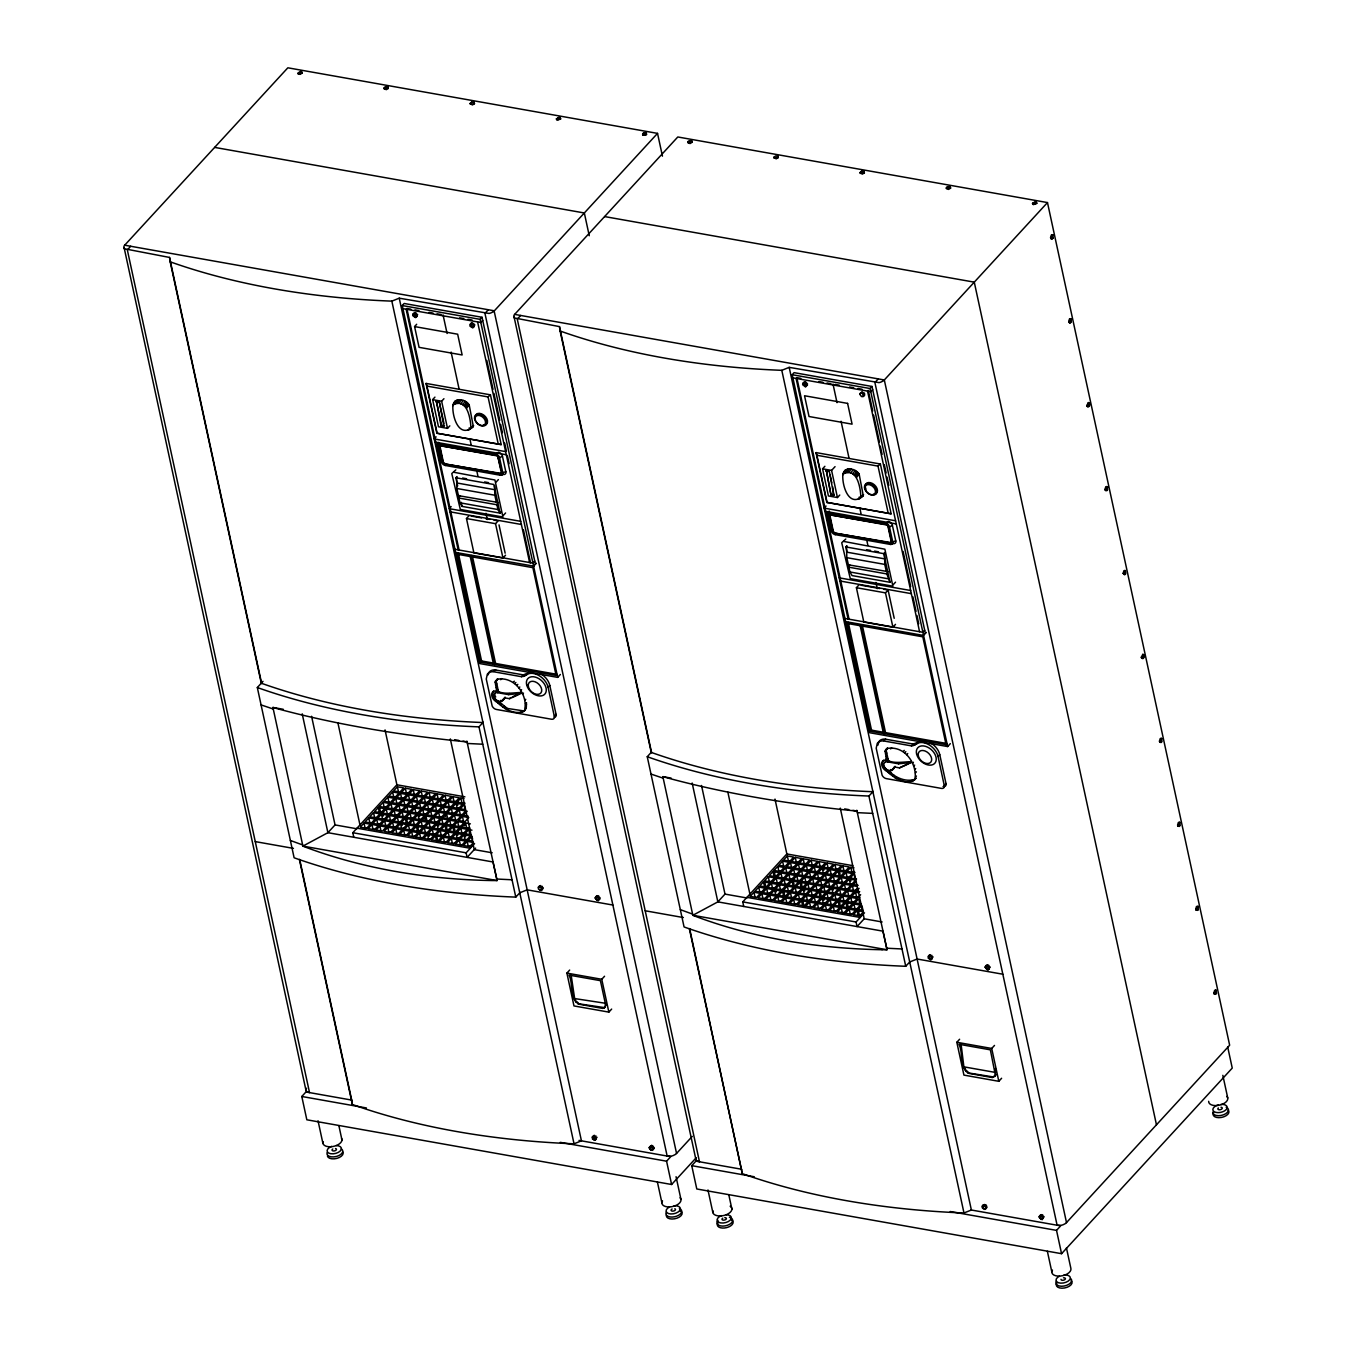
<?xml version="1.0" encoding="UTF-8"?>
<svg xmlns="http://www.w3.org/2000/svg" width="1356" height="1356" viewBox="0 0 1356 1356"><rect width="100%" height="100%" fill="white"/><g stroke="black" fill="none" stroke-linecap="round" stroke-linejoin="round"><path stroke-width="1.5" d="M501.144 511.941L500.059 513.127L497.94 509.534L496.906 504.771L497.737 502.398L458.43 495.652L456.87 488.499L456.633 476.973M497.737 502.398L496.381 502.381L494.838 495.228L494.567 485.702M848.364 564.825L849.72 564.842L848.89 567.215L849.924 571.978L852.043 575.571L889.994 582.3L886.841 573.944L887.672 571.571L848.364 564.825L846.822 557.672L846.568 546.146M887.672 571.571L886.332 571.554L884.79 564.401L884.536 552.892M605.454 1004.05L604.878 1007.44L605.488 1006.762L602.606 1008.406L579.08 1004.237C569.079 999.016 573.52 983.642 568.978 975.083L600.403 980.659L605.454 1004.05L606.081 1003.372L574.029 998.474M606.03 1005.288L606.081 1003.372M995.355 1075.139L990.355 1049.832L958.912 1044.256C963.472 1052.815 959.031 1068.189 969.015 1073.41L992.558 1077.596L995.982 1074.46L994.812 1076.613M524.365 711.069C528.84 696.035 515.009 676.186 497.805 679.203L495.16 682.187L496.669 690.984A7.305 4.899 42.6 0 0 491.669 695.069A7.305 4.899 42.6 0 0 497.483 702.476C503.991 709.205 517.128 716.426 525.382 709.951L522.789 712.019M526.145 708.815L526.484 702.662L525.45 703.764M915.08 779.09C917.131 763.852 905.045 745.63 887.756 748.393L885.112 751.36L886.621 760.157A7.305 4.899 42.6 0 0 881.62 764.242A7.305 4.899 42.6 0 0 887.434 771.666C893.723 778.141 909.401 787.124 916.097 777.988L914.317 780.242M1050.578 237.605L1051.307 235.063L1052.781 234.859L1053.103 238.148L1050.951 238.639L1050.578 237.605L1051.68 238.758L1053.103 238.148M1051.307 237.741L1052.781 234.859M1068.731 321.541L1069.46 318.982L1070.935 318.779L1071.257 322.067L1069.816 322.728L1068.731 321.541L1069.816 322.694L1070.545 321.948L1070.223 318.66M1069.443 321.66L1070.935 318.779M1086.868 405.478L1088.36 402.579L1089.665 403.342L1089.41 406.003L1087.258 406.495L1086.868 405.478L1087.97 406.631L1089.783 404.647M1087.597 405.597L1089.088 402.715M1105.021 489.397L1105.75 486.855L1107.225 486.651L1107.547 489.94L1105.394 490.431L1105.021 489.397L1107.191 490.33M1105.733 489.533L1107.225 486.651M1123.158 573.334L1123.887 570.774L1125.378 570.571L1125.7 573.859L1124.26 574.52L1123.158 573.334L1124.972 574.639M1123.887 573.452L1125.378 570.571M1141.311 657.27L1142.803 654.372L1144.108 655.134L1143.837 657.796L1141.684 658.287L1141.311 657.27L1142.413 658.423L1144.227 656.44M1142.04 657.389L1143.515 654.507M1159.465 741.19L1160.194 738.647L1161.668 738.444L1161.99 741.732L1159.838 742.224L1159.465 741.19L1160.55 742.342L1161.261 741.596L1160.956 738.308M1160.177 741.325L1161.668 738.444M1177.601 825.126L1178.33 822.567L1179.822 822.363L1180.144 825.651L1177.974 826.16L1177.601 825.126L1178.703 826.279L1179.415 825.533L1179.093 822.245M1178.33 825.245L1179.822 822.363M1195.755 909.062L1196.484 906.503L1197.958 906.3L1198.28 909.588L1196.128 910.079L1195.755 909.062L1196.856 910.215L1198.28 909.588M1196.467 909.181L1197.958 906.3M1213.891 992.982L1214.62 990.439L1216.112 990.236L1216.434 993.524L1214.281 994.016L1213.891 992.982L1214.993 994.134L1215.705 993.389L1215.383 990.1M1214.62 993.117L1216.112 990.236M877.908 745.139L878.959 741.596A11.238 7.543 42.6 0 1 881.061 739.766L882.264 739.342A12.848 8.628 42.6 0 1 884.858 739.088L913.198 744.037L917.995 742.291A14.187 9.509 42.6 0 1 920.47 741.003M445.327 465.481A3.814 2.559 42.6 0 1 441.581 462.311L438.124 446.361A3.814 2.559 42.6 0 1 440.751 444.327L495.703 454.074L498.381 452.226A4.017 2.695 42.6 0 1 502.313 455.565L505.941 472.312A4.017 2.695 42.6 0 1 503.195 474.447L500.262 475.227L445.327 465.481L445.497 464.21M503.127 699.543L503.076 699.865A5.407 3.627 42.6 0 1 498.025 701.12A5.407 3.627 42.6 0 1 493.872 695.543A5.407 3.627 42.6 0 1 497.754 692.713L498.771 691.594C507.822 696.696 537.196 686.899 509.534 698.696L505.008 697.899L503.127 699.543L505.144 697.154L504.11 698.764A5.407 3.627 42.6 0 1 500.364 700.459M835.262 534.654A3.814 2.559 42.6 0 1 831.516 531.484L828.075 515.534A3.814 2.559 42.6 0 1 830.703 513.5L885.638 523.246L888.333 521.416A4.017 2.695 42.6 0 1 892.265 524.738L895.892 541.485A4.017 2.695 42.6 0 1 893.129 543.62L890.214 544.4L835.262 534.654L835.449 533.383M893.079 768.716L893.028 769.038A5.407 3.627 42.6 0 1 887.96 770.293A5.407 3.627 42.6 0 1 883.824 764.716A5.407 3.627 42.6 0 1 887.705 761.886L888.722 760.784C897.774 765.886 927.148 756.072 899.486 767.886L894.96 767.072L893.079 768.716L895.096 766.326L894.079 767.445M894.096 767.615L894.045 767.937A5.407 3.627 42.6 0 1 890.316 769.632M497.093 691.119L498.11 690.001L496.177 681.085L497.618 678.797L495.347 681.221M887.044 760.292L888.061 759.191L886.129 750.258L887.553 747.97L886.536 749.088M488.075 674.881L489.007 672.407A11.238 7.543 42.6 0 1 491.109 670.593L492.313 670.152A12.848 8.628 42.6 0 1 494.906 669.898L523.263 674.864L528.043 673.118A14.187 9.509 42.6 0 1 530.518 671.83M1124.26 574.52L1125.361 572.385L1124.649 570.452M297.896 73.038L300.659 71.36L302.1 73.139L300.049 74.377L298.049 73.733L301.235 73.224L301.947 72.444L300.812 72.054L298.049 73.733M384.07 88.309L385.409 86.852L387.884 86.987L388.274 88.428L386.223 89.665L384.07 88.309L386.07 88.971L388.121 87.733M384.206 89.021L384.324 87.513M470.227 103.598L471.583 102.141L474.058 102.276L474.447 103.717L472.397 104.954L470.227 103.598L472.244 104.259L474.295 103.022M470.379 104.31L470.498 102.802M556.401 118.887L559.164 117.209L560.604 119.006L557.231 120.176L556.401 118.887L558.401 119.548L560.452 118.294L557.892 118.125L556.553 119.599M642.558 134.176L645.32 132.498L646.388 132.854L646.049 135.075L642.71 134.871L646.778 134.295M642.71 134.871L642.829 133.363M687.848 142.211L689.187 140.736L691.679 140.888L692.052 142.312L690.001 143.567L687.848 142.211L689.848 142.855L691.899 141.617M688 142.905L688.102 141.397M774.005 157.499L775.361 156.025L777.836 156.16L778.225 157.601L776.174 158.855L774.005 157.499L776.022 158.143L778.073 156.906M774.157 158.194L774.276 156.686M860.179 172.788L861.535 171.314L864.009 171.449L864.382 172.89L862.331 174.127L860.179 172.788L863.518 172.975L864.009 171.449M860.331 173.483L860.433 171.975M946.352 188.06L947.691 186.603L950.166 186.738L950.556 188.179L948.505 189.416L946.352 188.06L948.353 188.721L950.403 187.484M946.488 188.772L946.607 187.264M1032.509 203.349L1035.272 201.688L1036.73 203.468L1033.357 204.637L1032.509 203.349L1034.526 204.01L1036.577 202.773L1034.018 202.586L1032.662 204.061M452.87 405.783C453.955 396.867 465.684 399.054 469.176 404.817L473.329 426.547C459.294 439.225 452.158 417.258 452.87 405.783L454.989 401.257M453.175 404.834C467.21 397.613 470.583 418.665 470.905 427.852L469.905 429.36M842.805 474.956C843.907 466.057 855.636 468.227 859.128 474.007L863.264 495.72C849.246 508.415 842.11 486.448 842.805 474.956L844.941 470.43M843.127 474.007C857.145 466.786 860.535 487.855 860.84 497.025L859.84 498.533M457.667 485.94L455.904 477.77L493.872 484.499L500.059 513.127L462.091 506.398L459.972 502.805L458.938 498.042L459.769 495.652L458.43 495.652M416.597 316.863L417.58 314.507L415.75 317.524L412.682 314.931L414.122 312.795L416.665 313.253L415.631 314.355L413.105 313.914M473.752 326.999L474.719 324.643L472.905 327.66L470.346 326.389L471.278 322.931M538.434 886.858L540.959 887.299L541.976 886.197L542.942 888.688L541.061 890.468L538.518 889.197L539.451 885.739M805.583 383.528L806.498 384.782L805.701 386.697L802.633 384.104L804.074 381.968L806.6 382.426L805.583 383.528L803.057 383.087M598.098 897.435L599.013 898.689L598.216 900.604L595.148 898.011L596.589 895.875L599.115 896.333L598.098 897.435L595.572 896.994M864.721 395.071L861.501 396.596L859.772 394.24L862.399 391.884L860.212 393.223M592.419 1136.633L594.962 1137.074L595.911 1139.582L592.521 1138.972L593.453 1135.514M649.151 1147.786L651.761 1145.43L654.084 1148.6L650.88 1150.142L649.151 1147.786L650.168 1146.668M931.86 958.98L932.843 956.624L931.013 959.641L928.453 958.387L929.385 954.929M989.016 969.116L989.982 966.76L988.168 969.777L985.1 967.184L986.541 965.065L989.066 965.506L988.049 966.625L985.524 966.167M983.388 1204.687L981.947 1206.823L983.676 1209.179L986.88 1207.637M1042.052 1216.4L1042.967 1217.654L1042.171 1219.553L1039.103 1216.959L1040.544 1214.84L1043.069 1215.281L1042.052 1216.4L1039.527 1215.942M453.87 404.274L455.718 400.664M843.805 473.447L845.652 469.837M454.43 404.037L456.311 400.427M844.381 473.227L846.263 469.6M455.582 403.579L457.514 399.935M845.517 472.752L847.466 469.108M457.226 403.376L459.243 399.715M847.178 472.549L849.195 468.888M458.989 403.41L461.108 399.766M848.924 472.6L851.043 468.939M460.87 404.02L463.074 400.393M850.805 473.193L853.026 469.566M462.735 404.851L465.057 401.274M852.687 474.024L854.992 470.447M464.176 405.766L466.566 402.24M854.127 474.956L856.517 471.413M464.905 406.241L467.328 402.732M854.839 475.414L857.28 471.905M465.888 407.088L468.362 403.63M855.839 476.261L858.314 472.803M466.65 408.224L469.176 404.817M856.602 477.397L859.128 474.007M878.281 378.9L874.908 382.561L1057.104 1225.231L1061.104 1225.265A5.831 3.136 -12.2 0 0 1063.019 1224.773L1064.935 1223.841A8.255 4.441 -12.2 0 0 1066.274 1222.841L1229.655 1045.222L1047.476 202.569L677.797 136.973L514.449 314.609A8.255 4.441 -12.2 0 0 513.839 315.745L695.933 1159.651A5.831 3.136 -12.2 0 0 696.526 1160.583L699.476 1161.787L517.28 319.118L520.67 315.456M662.457 156.16L657.524 133.38L287.845 67.8L124.599 245.3A8.255 4.441 -12.2 0 0 123.888 246.572L305.998 1090.478A5.831 3.136 -12.2 0 0 306.575 1091.41L309.524 1092.597L127.345 249.945L130.718 246.267M533.705 566.147L455.633 552.434L402.257 305.541L404.156 303.473L482.041 317.287L535.417 564.181M412.682 314.931L413.699 313.812M414.275 313.677L415.292 312.575M413.19 316.253L414.224 315.151M414.411 317.287L415.428 316.168M415.072 317.406L416.106 316.287M415.75 317.524L416.767 316.406M414.58 326.576L457.667 334.203L462.142 354.967L419.072 347.339L414.58 326.576L416.682 324.27M469.837 325.067L470.854 323.948M470.261 324.05L472.447 322.711M470.346 326.389L471.363 325.287M471.43 323.83L472.786 324.491L473.803 323.389M471.549 327.423L472.583 326.304M488.346 309.71L484.956 313.389L667.152 1156.041L671.169 1156.092A5.831 3.136 -12.2 0 0 673.068 1155.6L674.983 1154.668A8.255 4.441 -12.2 0 0 676.339 1153.668L692.272 1136.362M472.227 327.542L473.244 326.423M455.735 552.316L479.736 663.559L557.689 677.39L480.143 319.355L482.041 317.287M472.905 327.66L473.922 326.542M482.719 320.423L480.821 322.491L402.935 308.659M657.524 133.38L494.347 310.812L124.684 245.199M449.819 425.852L447.514 428.377L438.496 426.767L432.632 399.63L434.937 397.122M441.022 425.682L444.446 425.598L441.022 425.682L436.395 401.139L439.259 401.647L444.005 423.597M443.887 426.191L439.259 401.647M447.514 428.377L441.632 401.24L443.954 398.715M436.09 436.869L434.191 438.937L505.635 451.616M441.192 445.819L496.618 455.769A2.017 1.356 42.6 0 1 497.991 457.226L501.33 472.668A2.017 1.356 42.6 0 1 500.5 473.736L444.395 463.786A2.017 1.356 42.6 0 1 443.022 462.311L439.683 446.887A2.017 1.356 42.6 0 1 440.514 445.819L496.94 455.413A2.017 1.356 42.6 0 1 498.313 456.887M445.141 464.04L500.822 473.397A2.017 1.356 42.6 0 0 501.652 472.312L501.262 472.38M453.667 472.227L494.923 480.007L502.923 517.009L460.328 509.449L451.768 473.566L455.836 469.854M520.077 892.468L515.788 897.113A644.219 346.136 -12.2 0 1 294.116 857.789L257.318 687.526L263.013 681.339M455.904 477.77L456.989 476.583M451.158 506.602L449.26 508.67L520.721 521.348M498.059 457.514L501.178 470.176M496.194 481.99L498.364 479.617M505.568 555.18L502.957 558.028L473.888 552.858L466.464 518.534L469.074 515.687M502.957 558.028L495.533 523.687L498.144 520.84L493.991 520.111M503.415 515.348L505.585 512.975M471.227 555.452L470.227 556.536L493.533 664.355L494.55 663.27L492.787 655.134M534.739 561.045L532.84 563.113L454.955 549.299M533.518 566.249L536.383 563.232M471.261 556.723L494.584 664.542L495.584 663.457L557.113 674.373L556.113 675.457L480.566 662.05L481.566 660.965L458.328 553.146M311.575 716.29L335.051 824.923L327.898 832.686L302.897 846.11L272.929 707.459L283.251 709.29M494.059 671.83L521.552 676.712L526.348 674.966A14.187 9.509 42.6 0 1 538.79 675.441A14.187 9.509 42.6 0 1 548.112 687.322L554.468 717.104A4.441 2.983 42.6 0 1 551.434 719.222L496.415 709.459A4.441 2.983 42.6 0 1 492.177 706.052L486.262 679.034L487.312 674.254A11.238 7.543 42.6 0 1 489.414 672.44L490.618 672A12.848 8.628 42.6 0 1 493.211 671.745L495.771 669.983M353.797 837.279L352.814 832.72L396.901 784.785L464.888 796.836M364.018 823.075L360.255 827.177L366.595 828.296L370.374 824.211L364.018 823.075L365.001 827.652L368.188 828.211M368.781 817.888L365.018 821.99L371.375 823.109L375.137 819.024L368.781 817.888L369.781 822.465L372.951 823.024M373.561 812.719L369.781 816.804L376.137 817.939L379.9 813.837L373.561 812.719L374.544 817.278L377.714 817.837M378.324 807.532L374.561 811.617L380.9 812.753L384.663 808.651L378.324 807.532L379.307 812.091L382.477 812.651M379.324 806.447L383.087 802.345L389.443 803.464L385.663 807.566L379.324 806.447L380.307 811.007M387.85 797.159L384.087 801.26L390.443 802.379L394.206 798.294L387.85 797.159L388.833 801.735M392.613 791.972L388.85 796.074L395.206 797.192L398.969 793.107L392.613 791.972L393.613 796.548L396.783 797.108M397.393 786.802L393.613 790.887L399.969 792.023L403.732 787.921L397.393 786.802L398.376 791.362M495.16 682.187L496.177 681.085M495.754 684.933L496.771 683.814M500.669 679.712L501.686 678.61M496.347 687.712L497.381 686.611M371.951 824.482L368.188 828.584L374.544 829.702L378.307 825.618L371.951 824.482L372.951 829.058L376.121 829.618M376.714 819.295L372.951 823.397L379.307 824.516L383.07 820.431L376.714 819.295L377.714 823.872L380.883 824.431M381.494 814.125L377.731 818.21L384.07 819.346L387.833 815.244L381.494 814.125L382.477 818.685L385.646 819.244M382.494 813.024L386.257 808.939L392.613 810.057L388.833 814.159L382.494 813.024L383.155 816.075M391.02 803.752L387.257 807.854L393.613 808.973L397.376 804.888L391.02 803.752L392.003 808.329L395.189 808.888M395.783 798.565L392.02 802.667L398.376 803.786L402.139 799.701L395.783 798.565L396.783 803.142L399.952 803.701M400.562 793.396L396.783 797.481L403.139 798.616L406.902 794.514L400.562 793.396L401.546 797.955L404.715 798.515M405.325 788.209L401.562 792.294L407.902 793.43L411.665 789.328L405.325 788.209L406.308 792.768L409.478 793.328M496.669 690.984L498.11 690.001M950.319 743.647L947.641 746.563L869.671 732.732L792.192 374.714L794.091 372.646L871.993 386.46L925.368 633.371M379.883 825.889L376.121 829.991L382.477 831.109L386.24 827.024L379.883 825.889L380.883 830.465M384.663 820.719L380.9 824.804L387.24 825.94L391.003 821.838L384.663 820.719L385.646 825.279L388.816 825.838M389.426 815.532L385.663 819.617L392.003 820.753L395.766 816.651L389.426 815.532L390.409 820.092L393.579 820.651M394.189 810.346L390.426 814.447L396.783 815.566L400.545 811.464L394.189 810.346L395.172 814.905L398.359 815.481M398.952 805.159L395.189 809.261L401.546 810.38L405.308 806.295L398.952 805.159L399.952 809.735L403.122 810.295M403.732 799.972L399.952 804.074L406.308 805.193L410.071 801.108L403.732 799.972L404.715 804.549L407.885 805.108M408.495 794.802L404.732 798.887L411.071 800.023L414.834 795.921L408.495 794.802L409.478 799.362L412.648 799.921M413.258 789.616L409.495 793.701L415.834 794.836L419.614 790.734L413.258 789.616L414.241 794.175L417.428 794.735M513.297 682.288L514.314 681.17M497.483 702.476L498.5 701.374A7.305 4.899 42.6 0 1 493.465 691.119M514.856 683.56L515.873 682.458M521.552 676.712L523.263 674.864M497.974 702.866L498.991 701.764L507.364 708.442L523.806 710.917M523.128 676.593L524.84 674.746M499.093 703.578L500.11 702.476M524.925 675.898L526.62 674.051M516.789 685.475L517.806 684.356M526.348 674.966L528.043 673.118M515.788 897.113L478.99 726.867L483.261 722.206M497.754 692.713L508.636 694.645L509.653 693.526M387.833 827.296L384.07 831.398L390.409 832.516L394.172 828.431L387.833 827.296L388.816 831.872L391.986 832.431M392.596 822.126L388.833 826.211L395.172 827.346L398.935 823.245L392.596 822.126L393.579 826.685L396.749 827.245M397.359 816.939L393.596 821.024L399.952 822.16L403.715 818.058L397.359 816.939L398.342 821.499L401.529 822.058M402.122 811.752L398.359 815.854L404.715 816.973L408.478 812.871L402.122 811.752L403.122 816.312L406.291 816.888M406.902 806.566L403.122 810.668L409.478 811.786L413.241 807.701L406.902 806.566L407.885 811.142L411.054 811.702M411.665 801.379L407.902 805.481L414.241 806.6L418.004 802.515L411.665 801.379L412.648 805.956L415.817 806.515M416.428 796.209L412.665 800.294L419.004 801.43L422.784 797.328L416.428 796.209L417.411 800.769M421.191 791.023L417.428 795.108L423.784 796.243L427.547 792.141L421.191 791.023L422.174 795.582L425.36 796.158M500.534 705.001L501.567 703.9M518.806 688.119L519.823 687M509.534 698.696L510.568 697.594M503.093 707.222L504.11 706.103M520.585 690.848L521.602 689.746M802.633 384.104L803.65 382.985M504.635 708.544L505.652 707.442M804.227 382.867L805.244 381.748M508.636 694.645L520.009 693.391L521.026 692.272M803.142 385.426L804.159 384.324M395.766 828.702L392.003 832.804L398.342 833.923L402.105 829.838L395.766 828.702L396.749 833.279L399.918 833.838M400.529 823.533L396.766 827.618L403.122 828.753L406.885 824.651L400.529 823.533L401.512 828.092L404.698 828.652M401.529 822.431L405.291 818.346L411.648 819.465L407.885 823.567L401.529 822.431L402.19 825.482M406.291 817.261L410.071 813.159L416.411 814.295L412.648 818.38L406.291 817.261L407.292 821.821M414.834 807.973L411.071 812.075L417.411 813.193L421.174 809.108L414.834 807.973L415.817 812.549L418.987 813.108M419.597 802.803L415.834 806.888L422.174 808.023L425.954 803.922L419.597 802.803L420.58 807.362L423.767 807.922M424.36 797.616L420.597 801.701L426.954 802.837L430.716 798.735L424.36 797.616L425.343 802.176L428.53 802.735M429.123 792.429L425.36 796.531L431.716 797.65L435.479 793.548L429.123 792.429L430.123 796.989L433.293 797.565M506.33 709.544L507.364 708.442M804.345 386.46L805.379 385.341M806.498 384.782L807.515 383.68M805.023 386.579L806.04 385.46M522.467 694.204L523.484 693.086M805.701 386.697L807.566 384.935M403.698 830.109L399.935 834.211L406.275 835.33L410.054 831.245L403.698 830.109L404.681 834.686L407.868 835.245M408.461 824.94L404.698 829.025L411.054 830.16L414.817 826.058L408.461 824.94L409.461 829.499L412.631 830.058M413.241 819.753L409.461 823.838L415.817 824.973L419.58 820.872L413.241 819.753L414.224 824.312L417.394 824.889M418.004 814.566L414.241 818.668L420.58 819.787L424.343 815.702L418.004 814.566L418.987 819.143L422.157 819.702M419.004 813.481L422.767 809.379L429.123 810.515L425.343 814.6L419.004 813.481L419.665 816.532M427.53 804.21L423.767 808.295L430.123 809.43L433.886 805.328L427.53 804.21L428.513 808.769L431.7 809.329M432.293 799.023L428.53 803.108L434.886 804.244L438.649 800.142L432.293 799.023L433.293 803.583L436.463 804.142M437.073 793.836L433.293 797.938L439.649 799.057L443.412 794.955L437.073 793.836L438.056 798.396L441.225 798.972M524.738 700.408L525.755 699.306M525.552 705.9L526.569 704.781M411.631 831.533L407.868 835.618L414.224 836.754L417.987 832.652L411.631 831.533L412.631 836.093L415.8 836.652M416.411 826.346L412.631 830.431L418.987 831.567L422.75 827.465L416.411 826.346L417.394 830.906L420.563 831.465M417.411 825.262L421.174 821.16L427.513 822.278L423.75 826.38L417.411 825.262L418.394 829.821M425.937 815.973L422.174 820.075L428.513 821.194L432.293 817.109L425.937 815.973L426.92 820.55L430.089 821.109M430.7 810.786L426.937 814.888L433.293 816.007L437.056 811.922L430.7 810.786L431.683 815.363L434.869 815.922M435.462 805.617L431.7 809.702L438.056 810.837L441.819 806.735L435.462 805.617L436.463 810.176M440.242 800.43L436.463 804.515L442.819 805.65L446.582 801.549L440.242 800.43L441.225 804.989L444.395 805.549M445.005 795.243L441.242 799.345L447.582 800.464L451.345 796.379L445.005 795.243L445.988 799.803L449.158 800.379M521.229 712.188L522.246 711.086M525.45 707.951L526.467 706.849M548.112 687.322L549.807 685.475A14.187 9.509 42.6 0 0 540.502 673.593M557.689 677.39L560.367 674.474M419.563 832.94L415.8 837.025L422.157 838.161L425.92 834.059L419.563 832.94L420.563 837.5L423.733 838.059M424.343 827.753L420.58 831.838L426.92 832.974L430.683 828.872L424.343 827.753L425.326 832.313L428.496 832.872M429.106 822.567L425.343 826.668L431.683 827.787L435.462 823.685L429.106 822.567L430.089 827.126L433.259 827.702M433.869 817.38L430.106 821.482L436.463 822.6L440.225 818.515L433.869 817.38L434.852 821.956L438.039 822.516M438.632 812.193L434.869 816.295L441.225 817.414L444.988 813.329L438.632 812.193L439.632 816.77L442.802 817.329M443.412 807.023L439.632 811.108L445.988 812.244L449.751 808.142L443.412 807.023L444.395 811.583L447.565 812.142M448.175 801.837L444.412 805.922L450.751 807.057L454.514 802.955L448.175 801.837L449.158 806.396L452.328 806.973M452.938 796.65L449.175 800.752L455.514 801.871L459.294 797.786L452.938 796.65L453.921 801.226L457.108 801.786M427.513 834.347L423.75 838.432L430.089 839.567L433.852 835.466L427.513 834.347L428.496 838.906L431.666 839.466M428.513 833.245L432.276 829.16L438.615 830.279L434.852 834.381L428.513 833.245L429.174 836.296M437.039 823.973L433.276 828.075L439.632 829.194L443.395 825.109L437.039 823.973L438.022 828.533L441.209 829.109M438.039 822.889L441.802 818.787L448.158 819.922L444.395 824.007L438.039 822.889L438.7 825.923M446.582 813.617L442.802 817.702L449.158 818.838L452.921 814.736L446.582 813.617L447.565 818.177L450.734 818.736M451.345 808.43L447.582 812.515L453.921 813.651L457.684 809.549L451.345 808.43L452.328 812.99L455.497 813.549M456.108 803.244L452.345 807.345L458.684 808.464L462.464 804.362L456.108 803.244L457.091 807.803L460.277 808.379M457.769 805.193L457.108 802.159L460.87 798.057L464.057 798.616M435.445 835.754L431.683 839.839L438.022 840.974L441.785 836.872L435.445 835.754L436.429 840.313L439.598 840.873M436.446 834.669L440.208 830.567L446.565 831.686L442.802 835.788L436.446 834.669L437.429 839.228M444.971 825.38L441.209 829.482L447.565 830.601L451.328 826.516L444.971 825.38L445.971 829.957L449.141 830.516M445.971 824.295L449.751 820.194L456.091 821.329L452.328 825.414L445.971 824.295L446.971 828.855M454.514 815.024L450.751 819.109L457.091 820.244L460.854 816.143L454.514 815.024L455.497 819.583M459.277 809.837L455.514 813.922L461.854 815.058L465.633 810.956L459.277 809.837L460.26 814.397L463.447 814.956M443.378 837.16L439.615 841.245L445.955 842.381L449.734 838.279L443.378 837.16L444.361 841.72L447.548 842.279M448.141 831.974L444.378 836.076L450.734 837.194L454.497 833.093L448.141 831.974L449.141 836.533L452.311 837.11M452.921 826.787L449.141 830.889L455.497 832.008L459.26 827.923L452.921 826.787L453.904 831.364L457.074 831.923M454.904 830.262L453.921 825.702L457.684 821.6L464.023 822.736L464.684 825.77M462.447 816.431L458.684 820.516L465.023 821.651L468.803 817.549L462.447 816.431L463.43 820.99M467.21 811.244L463.447 815.329L468.21 816.176M554.35 716.205L556.062 714.358L549.807 685.475M464.023 822.736L460.26 826.821L453.921 825.702M451.311 838.567L447.548 842.652L453.904 843.788L457.667 839.686L451.311 838.567L452.311 843.127L455.48 843.686M456.091 833.381L452.311 837.483L458.667 838.601L462.43 834.516L456.091 833.381L457.074 837.94L460.243 838.517M457.091 832.296L460.854 828.194L467.193 829.33L463.43 833.415L457.091 832.296L457.735 835.33M470.379 823.855L465.616 823.024L461.854 827.109L468.193 828.245M859.772 394.24L860.806 393.138M861.365 393.003L862.738 393.681L863.755 392.562L864.67 393.816L863.687 396.172M947.641 746.563L870.094 388.528L871.993 386.46M862.84 396.833L863.874 395.732M872.671 389.596L870.772 391.664L792.87 377.849M459.26 839.974L455.48 844.059L461.837 845.195L465.6 841.093L459.26 839.974L460.243 844.534L463.413 845.11M464.023 834.788L460.26 838.889L466.6 840.008L470.363 835.923L464.023 834.788L465.006 839.364L468.176 839.923M465.684 836.754L465.023 833.703L468.786 829.601L471.956 830.177M1047.476 202.569L884.214 380.07A8.255 4.441 -12.2 0 1 882.739 381.189L880.824 382.121A5.831 3.136 -12.2 0 1 878.925 382.612L789.192 367.357L781.802 370.324A644.219 346.136 -12.2 0 1 560.113 331L559.486 326.61L514.331 317.931A5.831 3.136 -12.2 0 1 513.755 316.999M467.193 841.381L463.43 845.483L469.769 846.602L473.532 842.5L467.193 841.381L468.176 845.941L471.346 846.517M475.634 848.11L467.108 857.382L466.125 852.822L474.583 843.618M839.771 495.042L837.449 497.55L828.431 495.957L822.567 468.82L824.889 466.295M830.957 494.872L826.346 470.312L830.957 494.872L833.821 495.381L832.652 486.787M833.821 495.381L829.211 470.82M837.449 497.55L831.584 470.413L835.059 466.634M826.041 506.042L824.126 508.11L895.587 520.789M831.143 514.992L886.57 524.942A2.017 1.356 42.6 0 1 887.943 526.416L891.282 541.841A2.017 1.356 42.6 0 1 890.451 542.925L834.347 532.959A2.017 1.356 42.6 0 1 832.974 531.501L829.635 516.06A2.017 1.356 42.6 0 1 830.465 514.992L886.892 524.602A2.017 1.356 42.6 0 1 887.468 524.975M695.798 1158.21L671.61 1184.5L306.829 1119.785L301.795 1096.479L305.947 1091.97L351.814 1100.106L352.357 1104.479A644.219 346.136 -12.2 0 0 574.029 1143.803L581.436 1140.837L399.24 298.184L391.85 301.134A644.219 346.136 -12.2 0 1 170.178 261.81L169.534 257.437L124.379 248.758A5.831 3.136 -12.2 0 1 123.803 247.809M835.093 533.213L890.773 542.57A2.017 1.356 42.6 0 0 891.587 541.502L888.265 526.06A2.017 1.356 42.6 0 0 887.943 525.484M843.601 541.4L884.875 549.197L892.875 586.182L850.28 578.622L841.72 542.739L845.788 539.044M910.012 961.641L905.74 966.286A644.219 346.136 -12.2 0 1 684.068 926.962L647.253 756.716L651.541 752.055M846.737 551.028L845.856 546.943L846.941 545.756M537.993 887.875L539.027 886.756M539.586 886.638L540.62 885.519M539.722 890.231L540.739 889.112M540.4 890.35L541.417 889.231M541.908 889.807L542.892 887.451M541.061 890.468L542.095 889.35M889.994 582.3L883.807 553.672L884.909 552.485M895.519 624.353L892.909 627.201L863.823 622.048L856.399 587.707L859.009 584.86M595.148 898.011L596.165 896.892M596.742 896.774L597.759 895.655M595.657 899.333L596.674 898.231M596.877 900.367L597.894 899.248M599.013 898.689L600.047 897.587M597.538 900.486L598.572 899.367M598.216 900.604L600.081 898.842M892.909 627.201L885.485 592.86L888.095 590.03L883.942 589.284M893.35 584.521L895.536 582.165M611.658 1009.084L608.861 1012.118L573.978 1005.932L566.893 973.1L569.673 970.065M574.944 1000.558L571.147 975.117M576.181 1002.338L575.554 999.88M577.622 1003.626L604.522 1007.61L603.895 1008.288M608.861 1012.118L601.759 979.286L604.556 976.252M924.69 630.235L922.792 632.303L844.907 618.472M926.334 632.421L923.47 635.439L845.585 621.607M885.536 732.63L862.213 624.811L861.213 625.896L884.519 733.732L885.536 732.63L947.064 743.546L946.064 744.647L870.501 731.24L871.518 730.138L848.263 622.336M701.51 785.48L725.002 894.096L717.849 901.876L692.848 915.283L662.864 776.632L671.135 778.107M884.01 741.02L911.503 745.885L916.283 744.139A14.187 9.509 42.6 0 1 928.741 744.63A14.187 9.509 42.6 0 1 938.064 756.495L944.42 786.277A4.441 2.983 42.6 0 1 941.369 788.395L886.366 778.632A4.441 2.983 42.6 0 1 882.112 775.225L876.196 748.207L877.264 743.444A11.238 7.543 42.6 0 1 879.366 741.613L880.553 741.19A12.848 8.628 42.6 0 1 883.163 740.935L885.705 739.173M743.749 906.469L742.766 901.893L786.853 853.958L852.771 865.653M753.97 892.265L750.207 896.35L756.546 897.486L760.309 893.384L753.97 892.265L754.953 896.825M758.733 887.078L754.97 891.163L761.309 892.299L765.089 888.197L758.733 887.078L759.716 891.638L762.903 892.197M763.496 881.892L759.733 885.993L766.089 887.112L769.852 883.01L763.496 881.892L764.479 886.451L767.665 887.027M764.496 880.807L768.259 876.705L774.615 877.841L770.852 881.925L764.496 880.807L765.496 885.366M773.039 871.518L769.259 875.62L775.615 876.739L779.378 872.654L773.039 871.518L774.022 876.095L777.191 876.654M774.039 870.433L777.802 866.348L784.141 867.467L780.378 871.569L774.039 870.433L775.022 875.01M782.565 861.162L778.802 865.247L785.158 866.382L788.921 862.28L782.565 861.162L783.548 865.721M787.327 855.975L783.565 860.077L789.921 861.196L793.684 857.094L787.327 855.975L788.328 860.535L791.497 861.111M885.841 749.665L886.875 748.563M885.298 750.393L886.316 749.292M885.112 751.36L886.129 750.258M885.705 754.106L886.722 752.987M890.621 748.902L891.638 747.783M886.299 756.885L887.316 755.784M761.903 893.672L758.14 897.757L764.479 898.892L768.259 894.79L761.903 893.672L762.886 898.231L766.055 898.791M766.665 888.485L762.903 892.57L769.259 893.706L773.022 889.604L766.665 888.485L767.649 893.045L770.835 893.604M771.428 883.298L767.665 887.4L774.022 888.519L777.785 884.417L771.428 883.298L772.428 887.858L775.598 888.434M776.208 878.112L772.428 882.214L778.785 883.332L782.548 879.247L776.208 878.112L777.191 882.688L780.361 883.248M780.971 872.925L777.208 877.027L783.548 878.146L787.311 874.061L780.971 872.925L781.954 877.502L785.124 878.061M785.734 867.755L781.971 871.84L788.311 872.976L792.09 868.874L785.734 867.755L786.717 872.315L789.904 872.874M790.497 862.569L786.734 866.654L793.091 867.789L796.853 863.687L790.497 862.569L791.497 867.128L794.667 867.687M795.277 857.382L791.497 861.484L797.853 862.602L801.616 858.518L795.277 857.382L796.26 861.941L799.43 862.518M886.621 760.157L888.061 759.191M769.835 895.079L766.072 899.164L772.428 900.299L776.191 896.197L769.835 895.079L770.818 899.638L774.005 900.198M774.598 889.892L770.835 893.977L777.191 895.113L780.954 891.011L774.598 889.892L775.598 894.452L778.768 895.011M775.598 888.807L779.378 884.705L785.717 885.841L781.954 889.926L775.598 888.807L776.259 891.841M784.141 879.519L780.378 883.62L786.717 884.739L790.48 880.654L784.141 879.519L785.124 884.095L788.294 884.654M788.904 874.332L785.141 878.434L791.48 879.569L795.26 875.468L788.904 874.332L789.887 878.908L793.074 879.468M793.667 869.162L789.904 873.247L796.26 874.383L800.023 870.281L793.667 869.162L794.667 873.722L797.837 874.281M798.447 863.975L794.667 868.077L801.023 869.196L804.786 865.094L798.447 863.975L799.43 868.535L802.599 869.111M803.21 858.789L799.447 862.891L805.786 864.009L809.549 859.924L803.21 858.789L804.193 863.365L807.362 863.925M903.232 751.461L904.266 750.36M887.434 771.666L888.451 770.547A7.305 4.899 42.6 0 1 883.417 760.309M904.808 752.75L905.825 751.631M911.503 745.885L913.198 744.037M887.926 772.039L888.943 770.937C895.248 777.852 906.401 782.48 915.334 779.141M913.08 745.766L914.775 743.935M889.044 772.767L890.061 771.649M914.859 745.071L916.571 743.224M916.283 744.139L917.995 742.291M905.74 966.286L868.925 796.04L873.213 791.395M906.723 754.648L907.74 753.546M887.705 761.886L898.587 763.818L899.604 762.716M777.768 896.486L774.005 900.57L780.361 901.706L784.124 897.604L777.768 896.486L778.768 901.045L781.937 901.604M782.548 891.299L778.768 895.384L785.124 896.519L788.887 892.418L782.548 891.299L783.531 895.858L786.7 896.435M783.548 890.214L787.311 886.112L793.65 887.248L789.887 891.333L783.548 890.214L784.531 894.774M792.074 880.925L788.311 885.027L794.65 886.146L798.43 882.061L792.074 880.925L793.057 885.502L796.243 886.061M793.074 879.841L796.836 875.756L803.193 876.874L799.43 880.976L793.074 879.841L794.057 884.417M801.599 870.569L797.837 874.654L804.193 875.79L807.956 871.688L801.599 870.569L802.599 875.128M806.379 865.382L802.616 869.484L808.956 870.603L812.719 866.501L806.379 865.382L807.362 869.942L810.532 870.518M811.142 860.196L807.379 864.297L813.719 865.416L817.499 861.331L811.142 860.196L812.125 864.772L815.295 865.331M890.485 774.191L891.502 773.073M899.486 767.886L911.385 761.987M893.045 776.395L894.062 775.293M894.57 777.734L895.604 776.615M898.587 763.818L909.961 762.564L910.978 761.445M785.717 897.892L781.937 901.977L788.294 903.113L792.057 899.011L785.717 897.892L786.7 902.452L789.87 903.011M790.48 892.706L786.717 896.808L793.057 897.926L796.82 893.824L790.48 892.706L791.463 897.265L794.633 897.842M795.243 887.519L791.48 891.621L797.82 892.74L801.599 888.655L795.243 887.519L796.226 892.095L799.413 892.655M800.006 882.332L796.243 886.434L802.599 887.553L806.362 883.468L800.006 882.332L800.989 886.909L804.176 887.468M801.006 881.247L804.769 877.163L811.125 878.281L807.362 882.383L801.006 881.247L802.006 885.824M809.549 871.976L805.786 876.061L812.125 877.196L815.888 873.095L809.549 871.976L810.532 876.535L813.702 877.095M814.312 866.789L810.549 870.891L816.888 872.01L820.651 867.925L814.312 866.789L815.295 871.349L818.465 871.925M819.075 861.602L815.312 865.704L821.668 866.823L825.431 862.738L819.075 861.602L820.058 866.179L823.245 866.738M896.282 778.717L897.299 777.615M912.402 763.377L913.419 762.275M913.673 766.208L914.69 765.106M793.65 899.299L789.887 903.384L796.226 904.52L799.989 900.418L793.65 899.299L794.633 903.859L797.803 904.418M798.413 894.113L794.65 898.214L800.989 899.333L804.769 895.231L798.413 894.113L799.396 898.672L802.582 899.248M803.176 888.926L799.413 893.028L805.769 894.146L809.532 890.061L803.176 888.926L804.159 893.502L807.345 894.062M804.176 887.841L807.939 883.739L814.295 884.875L810.532 888.96L804.176 887.841L804.837 890.892M812.719 878.569L808.956 882.654L815.295 883.79L819.058 879.688L812.719 878.569L813.702 883.129M817.482 873.383L813.719 877.468L820.058 878.603L823.821 874.501L817.482 873.383L818.465 877.942L821.634 878.518M822.245 868.196L818.482 872.298L824.838 873.417L828.601 869.332L822.245 868.196L823.228 872.772L826.414 873.332M823.245 867.111L827.007 863.009L833.364 864.145L829.601 868.23L823.245 867.111L823.906 870.162M914.673 769.598L915.707 768.479M915.402 772.937L916.419 771.835M911.181 781.361L912.198 780.259M801.582 900.706L797.82 904.791L804.159 905.927L807.939 901.825L801.582 900.706L802.566 905.266L805.752 905.825M802.582 899.621L806.345 895.519L812.702 896.655L808.939 900.74L802.582 899.621L803.566 904.181M811.108 890.333L807.345 894.435L813.702 895.553L817.465 891.468L811.108 890.333L812.108 894.909L815.278 895.468M815.888 885.163L812.108 889.248L818.465 890.383L822.228 886.282L815.888 885.163L816.871 889.722L820.041 890.282M820.651 879.976L816.888 884.061L823.228 885.197L826.99 881.095L820.651 879.976L821.634 884.536M825.414 874.79L821.651 878.891L828.008 880.01L831.77 875.908L825.414 874.79L826.397 879.349L829.584 879.925M830.177 869.603L826.414 873.705L832.77 874.823L836.533 870.738L830.177 869.603L831.177 874.179L834.347 874.739M834.957 864.416L831.177 868.518L837.533 869.637L841.296 865.552L834.957 864.416L835.94 868.993L839.11 869.552M915.402 777.141L916.419 776.022M912.724 781.209L913.758 780.09M938.064 756.495L939.759 754.648A14.187 9.509 42.6 0 0 930.436 742.783M591.996 1137.65L593.03 1136.531M593.589 1136.396L594.623 1135.294M809.515 902.113L805.752 906.198L812.108 907.333L815.871 903.232L809.515 902.113L810.498 906.672L813.685 907.249M814.278 896.926L810.515 901.028L816.871 902.147L820.634 898.062L814.278 896.926L815.278 901.503L818.448 902.062M819.058 891.74L815.278 895.841L821.634 896.96L825.397 892.875L819.058 891.74L820.041 896.316L823.211 896.875M820.058 890.655L823.821 886.57L830.16 887.688L826.397 891.79L820.058 890.655L821.041 895.231M828.584 881.383L824.821 885.468L831.16 886.604L834.94 882.502L828.584 881.383L829.567 885.943M833.347 876.196L829.584 880.298L835.94 881.417L839.703 877.315L833.347 876.196L834.347 880.756L837.516 881.332M838.127 871.01L834.347 875.112L840.703 876.23L844.466 872.145L838.127 871.01L839.11 875.586L842.279 876.145M839.127 869.925L842.89 865.823L849.229 866.959L845.466 871.044L839.127 869.925L840.11 874.484M592.521 1138.972L593.538 1137.87M594.962 1137.074L595.979 1135.972M593.725 1140.006L594.742 1138.887M595.877 1138.328L596.894 1137.209L595.064 1140.243M594.403 1140.125L595.42 1139.006M817.448 903.52L813.685 907.622L820.041 908.74L823.804 904.638L817.448 903.52L818.448 908.079L821.617 908.656M822.228 898.333L818.448 902.435L824.804 903.554L828.567 899.469L822.228 898.333L823.211 902.91L826.38 903.469M823.228 897.248L826.99 893.146L833.33 894.282L829.567 898.367L823.228 897.248L823.889 900.299M831.753 887.977L827.991 892.062L834.33 893.197L838.11 889.095L831.753 887.977L832.737 892.536M832.754 886.875L836.516 882.79L842.873 883.909L839.11 888.01L832.754 886.875L833.415 889.926M841.296 877.603L837.516 881.705L843.873 882.824L847.636 878.739L841.296 877.603L842.279 882.163L845.449 882.739M846.059 872.417L842.296 876.518L848.636 877.637L852.399 873.552L846.059 872.417L847.042 876.993L850.212 877.552M853.992 867.806L850.822 867.247L847.059 871.332L853.399 872.467M825.397 904.927L821.617 909.029L827.974 910.147L831.736 906.062L825.397 904.927L826.38 909.486L829.55 910.062M830.16 899.74L826.397 903.842L832.737 904.961L836.499 900.876L830.16 899.74L831.143 904.316L834.313 904.876M834.923 894.553L831.16 898.655L837.5 899.791L841.279 895.689L834.923 894.553L835.906 899.13L839.093 899.689M839.686 889.383L835.923 893.468L842.279 894.604L846.042 890.502L839.686 889.383L840.686 893.943M844.449 884.197L840.686 888.282L847.042 889.417L850.805 885.315L844.449 884.197L845.449 888.756L848.619 889.333M849.229 879.01L845.466 883.112L851.805 884.231L855.568 880.146L849.229 879.01L850.212 883.587L853.382 884.146M850.89 880.976L850.229 877.925L853.992 873.823L854.975 878.4M944.301 785.395L945.996 783.548L939.759 754.648M833.33 906.333L829.567 910.435L835.906 911.554L839.669 907.469L833.33 906.333L834.313 910.91L837.483 911.469M838.093 901.147L834.33 905.249L840.669 906.367L844.449 902.282L838.093 901.147L839.076 905.723L842.262 906.283M839.093 900.062L842.856 895.977L849.212 897.096L845.449 901.198L839.093 900.062L840.076 904.638M847.619 890.79L843.856 894.875L850.212 896.011L853.975 891.909L847.619 890.79L848.619 895.35M857.162 886.451L852.399 885.604L848.636 889.706L854.975 890.824L857.484 888.095M855.907 881.79L853.399 884.519L858.162 885.366M841.262 907.74L837.5 911.842L843.839 912.961L847.619 908.876L841.262 907.74L842.245 912.317L845.432 912.876M846.025 902.554L842.262 906.655L848.619 907.774L852.382 903.689L846.025 902.554L847.008 907.13L850.195 907.689M847.025 901.469L850.788 897.384L857.145 898.503L853.382 902.604L847.025 901.469L848.025 906.045M858.738 892.757L855.568 892.197L851.805 896.282L858.145 897.418L860.653 894.689M859.077 888.383L856.568 891.112L859.738 891.672M849.195 909.147L845.432 913.249L851.788 914.368L855.551 910.283L849.195 909.147L850.178 913.724L853.365 914.283M853.958 903.96L850.195 908.062L856.551 909.181L860.314 905.096L853.958 903.96L854.958 908.537L858.128 909.096M857.128 910.554L853.365 914.656L859.721 915.775L863.484 911.69L857.128 910.554L858.128 915.13L861.297 915.69M859.128 914.029L858.128 909.469L861.908 905.384M864.162 918.826L857.06 926.572L856.06 921.995L864.518 912.808M649.575 1146.769L651.761 1145.43M649.66 1149.108L650.677 1148.007M650.744 1146.549L652.1 1147.21L653.117 1146.108M650.88 1150.142L651.897 1149.024M653.067 1149.718L654.05 1147.362M651.541 1150.261L652.575 1149.142M652.219 1150.38L653.236 1149.261M671.61 1184.5L666.576 1161.194L670.728 1156.685L579.012 1140.413M1227.638 1046.73L1232.248 1068.087L1061.562 1253.69L696.781 1188.975L691.746 1165.668L695.899 1161.143L741.749 1169.279M927.945 957.048L928.962 955.946M928.368 956.031L930.555 954.692M928.453 958.387L929.487 957.268M929.538 955.811L930.894 956.488L931.928 955.37M929.674 959.404L930.691 958.302M930.335 959.523L931.369 958.421M931.013 959.641L932.03 958.539M985.1 967.184L986.117 966.082M986.693 965.947L987.71 964.845M985.609 968.523L986.626 967.404M986.812 969.54L987.846 968.438M987.49 969.659L988.507 968.557M988.168 969.777L989.185 968.676M1001.609 1078.257L998.813 1081.308L963.93 1075.105L956.827 1042.272L959.624 1039.238M963.98 1067.647L961.099 1044.29M964.879 1069.731L964.591 1066.969L996.033 1072.545L995.389 1068.426M966.133 1071.528L965.506 1069.053M967.574 1072.799L993.168 1076.918L995.44 1075.935M998.813 1081.308L991.711 1048.459L994.507 1045.425M982.371 1205.806L984.558 1204.467L985.931 1205.145L986.846 1206.399L985.863 1208.755M982.456 1208.145L983.473 1207.043M983.541 1205.586L984.897 1206.247L985.931 1205.145M985.015 1209.416L986.032 1208.298M1039.103 1216.959L1040.12 1215.84M1040.696 1215.722L1041.713 1214.603M1039.611 1218.298L1040.628 1217.18M1040.815 1219.315L1041.849 1218.197M1042.967 1217.654L1043.984 1216.535L1042.171 1219.553M1041.493 1219.434L1042.51 1218.315M1061.562 1253.69L1056.527 1230.384L1060.68 1225.858L971.049 1209.959M426.106 383.426L426.937 386.087L488.058 396.935L490.431 394.833L501.212 444.615L436.869 433.208L426.106 383.426L490.431 394.833M816.058 452.599L816.871 455.26L878.01 466.108L880.383 464.023L891.146 513.805L826.821 502.381L816.058 452.599L880.383 464.023M468.193 430.055L473.329 426.547M470.905 427.852L473.651 425.547M858.128 499.228L863.603 494.72M469.329 429.598L472.007 427.377M859.28 498.771L863.264 495.72M470.651 103.497L471.583 102.141M688.255 142.109L691.814 141.583M860.585 172.67L861.535 171.314M946.759 187.959L950.319 187.45M499.567 457.786L502.449 456.141M889.502 526.959L892.384 525.314M512.382 696.798L521.433 692.797M519.772 892.79L527.162 889.841L612.878 905.045M909.707 961.98L917.114 959.014L1002.83 974.218M689.373 928.826L742.308 1173.652A644.219 346.136 -12.2 0 0 963.98 1212.976L971.371 1210.01L789.192 367.357M502.771 472.634L505.822 471.735M892.723 541.824L895.757 540.908M388.036 87.699L385.409 86.852M646.388 132.854L643.914 132.702M469.057 428.072L470.803 427.852M859.009 497.262L860.755 497.042M882.044 949.725L887.027 949.742L856.806 810.244M441.514 445.463L440.836 445.463A2.017 1.356 42.6 0 0 440.005 446.548L443.344 461.972A2.017 1.356 42.6 0 0 444.717 463.447L445.463 463.684M831.465 514.653L830.77 514.653A2.017 1.356 42.6 0 0 829.957 515.721L833.296 531.145A2.017 1.356 42.6 0 0 834.669 532.62L835.398 532.874M467.447 743.461L482.736 744.224M857.399 812.651L872.688 813.397M496.754 879.027L512.043 879.79M886.705 948.217L901.994 948.963M1053.375 235.486L1052.07 234.724M214.655 147.397L584.334 212.977L589.25 235.741M604.59 216.57L974.269 282.15L1156.465 1124.802M1089.665 403.342L1088.36 402.579M514.636 314.389L884.315 379.968L1066.511 1222.62M399.24 298.184L488.974 313.439A5.831 3.136 -12.2 0 0 490.872 312.931L492.787 312.016A8.255 4.441 -12.2 0 0 494.143 310.999L676.559 1153.447M402.257 305.541L480.143 319.355M792.192 374.714L870.094 388.528M410.885 309.185L406.851 308.473L459.108 550.163M414.902 309.897L418.919 310.609M428.988 312.389L433.005 313.1M437.022 313.812L441.056 314.541M459.65 317.829L463.803 318.575M467.939 319.304L472.091 320.033M800.82 378.358L796.803 377.646L849.059 619.353M818.922 381.578L822.956 382.29M826.974 383.002L830.991 383.714M835.076 384.443L839.228 385.172M849.602 387.019L853.738 387.748M857.89 388.477L862.043 389.223M1107.801 487.279L1106.513 486.516M432.632 399.63L441.632 401.24M822.567 468.82L831.584 470.413M435.835 401.732L438.7 402.24M825.787 470.922L828.652 471.43M831.516 494.262L834.381 494.77M436.869 433.208L501.212 444.615M826.821 502.381L891.146 513.805M434.869 442.073L506.313 454.752M824.804 511.246L896.265 523.925M462.616 478.041L466.617 478.753M484.6 481.939L488.601 482.651M866.552 549.705L870.552 550.4M874.552 551.112L878.535 551.824M845.856 546.943L883.807 553.672M456.565 482.922L494.533 489.669M846.517 552.112L884.485 558.841M456.87 488.499L494.838 495.228M846.822 557.672L884.79 564.401M458.938 498.042L496.906 504.771M848.89 567.215L886.841 573.944M459.972 502.805L497.94 509.534M849.924 571.978L887.875 578.724M839.211 577.842L910.673 590.521M449.938 511.805L521.399 524.484M839.889 580.978L911.351 593.657M471.142 516.06L481.533 517.907M485.685 518.636L489.838 519.382M861.094 585.233L879.79 588.555M466.464 518.534L495.533 523.687M856.399 587.707L885.485 592.86M1144.108 655.134L1142.803 654.372M481.566 660.965L494.55 663.27M871.518 730.138L882.637 732.121M454.718 739.698L458.837 740.444M462.972 741.173L467.108 741.902L462.023 741.41A620.624 207.96 -2.1 0 1 276.895 708.578L272.929 707.459M844.652 808.888L848.788 809.617M852.924 810.346L857.06 811.074L851.958 810.6A620.624 207.96 -2.1 0 1 666.83 777.751L662.864 776.632M465.04 803.193L461.871 802.633L460.87 798.057M831.177 868.145L828.008 867.586L827.007 863.009M847.042 870.959L843.873 870.399L842.89 865.823M854.975 872.366L851.805 871.806L850.822 867.247M457.108 802.159L463.464 803.277M465.04 809.583L460.277 808.752L464.04 804.65L465.023 809.21M850.229 877.925L856.568 879.044M781.954 871.467L778.785 870.908L777.802 866.348M387.24 807.481L384.07 806.905L383.087 802.345M426.937 814.515L423.75 813.956L422.767 809.379M801.006 880.875L797.837 880.315L796.836 875.756M808.939 882.281L805.769 881.722L804.769 877.163M840.686 887.909L837.516 887.349L836.516 882.79M856.551 890.739L853.382 890.163L852.399 885.604M390.409 814.075L387.24 813.498L386.257 808.939M414.224 818.295L411.054 817.719L410.071 813.159M445.971 823.923L442.802 823.363L441.802 818.787M453.904 825.329L450.734 824.77L449.751 820.194M461.837 826.736L458.667 826.177L457.684 821.6M469.786 828.143L466.6 827.584L465.616 823.024M772.428 881.841L769.259 881.281L768.259 876.705M812.108 888.875L808.939 888.316L807.939 883.739M827.974 891.689L824.804 891.129L823.821 886.57M859.721 897.316L856.551 896.757L855.568 892.197M409.461 823.465L406.291 822.906L405.291 818.346M425.326 826.296L422.157 825.719L421.174 821.16M465.006 833.33L461.837 832.77L460.854 828.194M783.531 889.841L780.361 889.265L779.378 884.705M791.463 891.248L788.294 890.689L787.311 886.112M831.143 898.282L827.974 897.723L826.99 893.146M847.025 901.096L843.839 900.537L842.856 895.977M854.958 902.503L851.788 901.943L850.788 897.384M465.023 833.703L471.363 834.821M861.314 904.011L854.958 902.876L858.738 898.791L859.721 903.35M436.429 834.296L433.259 833.72L432.276 829.16M444.378 835.703L441.192 835.126L440.208 830.567M810.515 900.655L807.329 900.079L806.345 895.519M472.956 841.144L468.193 840.296L471.956 836.194L472.617 839.245M858.128 909.469L862.891 910.317M357.001 828.177L470.295 848.28M746.936 897.35L860.246 917.453M335.051 824.923L356.967 828.804M492.194 852.788L474.261 849.619L450.328 738.935M725.002 894.096L746.919 897.977M882.129 921.978L864.213 918.792L840.279 808.125M352.814 832.72L466.125 852.822M742.766 901.893L856.06 921.995M255.267 841.601L293.438 848.381M645.202 910.774L683.373 917.554M566.893 973.1L601.759 979.286M956.827 1042.272L991.711 1048.459M301.795 1096.479L366.408 1107.954M560.265 1142.345L666.576 1161.194M691.746 1165.668L754.275 1176.754M950.217 1211.518L1056.527 1230.384M1050.951 238.639L1052.392 238.927M1069.104 322.559L1070.545 322.847M1087.258 406.495L1088.682 406.783M1105.394 490.431L1106.835 490.719M1141.684 658.287L1143.125 658.575M1159.838 742.224L1161.261 742.512M1177.974 826.16L1179.415 826.431M1196.128 910.079L1197.568 910.368M1214.281 994.016L1215.705 994.304M651.016 774.073L663.203 778.191M261.064 704.9L273.268 709.019M680.322 909.639L692.594 914.113M290.37 840.466L302.642 844.941M966.76 1070.85L968.184 1072.121M576.809 1001.677L578.249 1002.948M862.738 393.681L863.653 394.935M988.049 966.625L988.965 967.879M472.786 324.491L473.702 325.745M930.894 956.488L931.809 957.743M415.631 314.355L416.546 315.609M984.897 1206.247L985.812 1207.501M540.959 887.299L541.875 888.553M652.1 1147.21L653.016 1148.464M1036.34 202.027L1036.73 203.468M1222.841 1075.342L1227.739 1097.97M950.166 186.738L950.556 188.179M864.382 172.89L862.941 171.11M1066.443 1247.927L1070.901 1268.504A9.729 5.238 -12.2 0 1 1060.223 1276.064A9.729 5.238 -12.2 0 1 1052.459 1270.047M946.064 744.647L922.809 636.828L847.263 623.421L870.501 731.24M868.264 390.325L872.722 410.987M873.62 415.106L879.417 441.971M880.315 446.107L882.095 454.362M884.332 464.684L886.129 472.956M887.01 477.092L888.807 485.346M903.096 551.451L910.69 586.572M912.927 596.911L916.046 611.37M916.944 615.488L918.724 623.76M867.552 391.087L919.571 631.726M878.01 466.108L888.248 513.415M1047.374 1251.283L1051.815 1271.86M888.095 590.03L894.214 618.302M833.008 384.07L837.025 402.664M841.059 421.275L849.093 458.464M859.857 508.246L861.196 514.433M866.552 539.18L867.874 545.366M875.908 582.47L877.247 588.657M777.836 156.16L778.225 157.601M830.075 474.82L831.787 482.804M861.619 626.658L863.382 634.794M864.264 638.862L870.416 667.338M871.298 671.406L873.061 679.559M873.925 683.627L875.688 691.763M876.569 695.831L878.332 703.967M879.213 708.035L884.044 730.409M860.179 625.709L883.485 733.545M816.871 455.26L827.109 502.567M796.091 378.409L848.11 619.048M781.802 370.324L963.98 1212.976M862.23 906.893L862.891 909.944M691.679 140.888L692.052 142.312M774.988 799.091L786.955 854.416M727.85 792.124L750.461 896.638M560.231 117.565L560.604 119.006M692.153 783.005L717.849 901.876L882.959 931.165L887.027 949.742L692.848 915.283L696.916 916.893A620.624 433.937 -25.5 0 0 882.044 949.725M559.486 326.61L651.609 752.766M689.628 928.555L742.308 1173.652M560.113 331L651.236 752.394A644.219 346.136 -12.2 0 0 872.908 791.718M728.816 1194.822L731.935 1209.23M474.058 102.276L474.447 103.717M707.968 1189.958L712.866 1212.586M676.051 1176.703L680.949 1199.331M556.113 675.457L532.874 567.655L457.311 554.248L480.566 662.05M486.804 360.391L493.042 389.308M493.94 393.443L499.754 420.309M500.635 424.428L502.432 432.7M504.669 443.022L506.449 451.294M507.347 455.43L509.127 463.684M523.416 529.789L530.569 562.842M477.6 321.914L529.62 562.554M488.058 396.935L498.296 444.243M657.423 1182.11L661.881 1202.687M499.025 524.891L505.144 553.163M443.056 314.897L447.09 333.491M451.107 352.085L459.142 389.291M469.905 439.073L471.244 445.26M476.6 470.007L477.939 476.176M485.957 513.297L487.296 519.484M387.884 86.987L388.274 88.428M461.21 502.296L462.091 506.398M472.278 555.621L495.584 663.457M472.549 561.553L474.312 569.69M475.193 573.758L476.956 581.894M477.82 585.962L486.618 626.641M487.499 630.71L489.262 638.862M490.143 642.93L491.906 651.066M436.395 401.139L441.564 425.089M426.937 386.087L437.157 433.395M406.139 309.236L458.175 549.875M391.85 301.134L574.029 1143.803M466.854 741.071L497.093 880.553L492.092 880.553A620.624 433.937 -25.5 0 1 306.964 847.703L302.897 846.11L497.093 880.553L493.008 861.975L327.898 832.686L302.202 713.815M468.786 829.601L469.769 834.177M301.727 71.698L302.1 73.139M444.988 813.329L445.649 816.38M424.343 815.702L425.343 820.261M385.036 729.918L397.003 785.243M337.915 722.934L360.069 825.414M169.534 257.437L261.674 683.594M299.676 859.365L351.713 1100.089M170.178 261.81L261.284 683.221A644.219 346.136 -12.2 0 0 482.956 722.545M299.422 859.636L352.357 1104.479M338.881 1125.649L341.983 1140.057M318.033 1120.768L322.914 1143.396M695.933 1159.651L696.018 1158.397A8.255 4.441 -12.2 0 1 696.255 1157.855M305.998 1090.478L306.083 1089.224A8.255 4.441 -12.2 0 1 306.575 1088.258M945.996 783.548L946.115 784.429A4.441 2.983 42.6 0 1 943.064 786.548M556.062 714.358L556.18 715.256A4.441 2.983 42.6 0 1 554.299 717.392M828.008 513.89L828.194 516.094M438.056 444.717L438.242 446.904M831.381 529.484L831.398 530.942M441.429 460.311L441.463 461.769M865.976 489.194A7.102 4.763 42.6 0 1 868.654 482.533A7.102 4.763 42.6 0 1 877.01 488.431A7.102 4.763 42.6 0 1 873.366 494.415M890.214 544.4A3.814 2.559 42.6 0 0 892.841 542.366L889.383 526.416A3.814 2.559 42.6 0 0 885.638 523.246M829.516 511.161A4.017 2.695 42.6 0 0 827.889 513.314L831.499 530.06A4.017 2.695 42.6 0 0 833.093 532.23M1226.824 1096.428A9.729 5.238 -12.2 0 1 1220.214 1104.987A9.729 5.238 -12.2 0 1 1208.654 1101.326M1221.01 1107.259A2.22 1.186 -12.2 0 1 1221.942 1108.835A2.22 1.186 -12.2 0 1 1218.79 1109.683A2.22 1.186 -12.2 0 1 1218.383 1107.971M1220.892 1104.394A7.305 3.932 -12.2 0 1 1226.197 1109.598A7.305 3.932 -12.2 0 1 1214.179 1111.7A7.305 3.932 -12.2 0 1 1218.535 1104.818M1226.163 1107.208A8.034 4.305 -12.2 0 1 1223.485 1114.802A8.034 4.305 -12.2 0 1 1212.705 1112.191M1228.112 1110.106A8.034 4.305 -12.2 0 1 1221.366 1117.446A8.034 4.305 -12.2 0 1 1213.654 1112.649M923.555 740.647A14.187 9.509 42.6 0 1 926.962 741.257M885.943 758.987A7.305 4.899 42.6 0 1 887.638 759.055M884.993 762.479A5.407 3.627 42.6 0 1 888.722 760.784M1063.477 1277.793A2.22 1.186 -12.2 0 1 1065.392 1278.827A2.22 1.186 -12.2 0 1 1063.07 1280.267A2.22 1.186 -12.2 0 1 1061.019 1279.318M1064.053 1274.945A7.305 3.932 -12.2 0 1 1069.731 1279.674A7.305 3.932 -12.2 0 1 1058.392 1282.725A7.305 3.932 -12.2 0 1 1059.494 1276.166M1070.85 1278.691A8.034 4.305 -12.2 0 1 1064.104 1286.03A8.034 4.305 -12.2 0 1 1056.392 1281.234M1071.274 1280.64A8.034 4.305 -12.2 0 1 1064.528 1287.98A8.034 4.305 -12.2 0 1 1056.816 1283.183M868.925 796.04A644.219 346.136 -12.2 0 1 647.253 756.716M730.155 1206.196A9.729 5.238 -12.2 0 1 724.358 1215.366A9.729 5.238 -12.2 0 1 712.985 1210.806M724.799 1217.637A2.22 1.186 -12.2 0 1 726.121 1219.163A2.22 1.186 -12.2 0 1 722.816 1220.044A2.22 1.186 -12.2 0 1 722.765 1218.18M726.257 1214.756A7.305 3.932 -12.2 0 1 730.189 1220.214A7.305 3.932 -12.2 0 1 718.612 1222.248A7.305 3.932 -12.2 0 1 721.595 1215.586M729.375 1217.298A8.034 4.305 -12.2 0 1 731.359 1223.01A8.034 4.305 -12.2 0 1 720.578 1225.909A8.034 4.305 -12.2 0 1 718.002 1220.366M731.647 1219.993A8.034 4.305 -12.2 0 1 730.664 1225.875A8.034 4.305 -12.2 0 1 720.29 1227.705A8.034 4.305 -12.2 0 1 718.426 1222.315M475.346 416.055A7.102 4.763 42.6 0 1 485.397 416.58A7.102 4.763 42.6 0 1 483.414 425.242M500.262 475.227A3.814 2.559 42.6 0 0 502.89 473.193L499.449 457.243A3.814 2.559 42.6 0 0 495.703 454.074M438.683 442.378A4.017 2.695 42.6 0 0 437.937 444.141L441.564 460.887A4.017 2.695 42.6 0 0 444.293 463.803M495.703 696.984A5.407 3.627 42.6 0 1 495.126 695.696M494.889 694.442A5.407 3.627 42.6 0 1 498.771 691.594M680.034 1197.789A9.729 5.238 -12.2 0 1 671.864 1206.687A9.729 5.238 -12.2 0 1 662.508 1200.874M674.813 1208.755A2.22 1.186 -12.2 0 1 674.678 1210.569A2.22 1.186 -12.2 0 1 671.491 1210.84A2.22 1.186 -12.2 0 1 672.135 1208.993M674.118 1205.755A7.305 3.932 -12.2 0 1 679.78 1210.501A7.305 3.932 -12.2 0 1 668.457 1213.552A7.305 3.932 -12.2 0 1 669.542 1206.993M679.39 1208.569A8.034 4.305 -12.2 0 1 680.119 1214.196A8.034 4.305 -12.2 0 1 669.966 1216.942A8.034 4.305 -12.2 0 1 666.44 1212.061M679.814 1210.535A8.034 4.305 -12.2 0 1 677.119 1218.129A8.034 4.305 -12.2 0 1 666.338 1215.501M478.99 726.867A644.219 346.136 -12.2 0 1 257.318 687.526M341.593 1138.379A9.729 5.238 -12.2 0 1 332.83 1146.532A9.729 5.238 -12.2 0 1 323.05 1141.633M335.508 1148.532A2.22 1.186 -12.2 0 1 335.915 1150.244A2.22 1.186 -12.2 0 1 332.695 1150.803A2.22 1.186 -12.2 0 1 332.813 1149.007M336.305 1145.583A7.305 3.932 -12.2 0 1 340.237 1151.024A7.305 3.932 -12.2 0 1 328.661 1153.058A7.305 3.932 -12.2 0 1 331.644 1146.396M341.271 1148.854A8.034 4.305 -12.2 0 1 336.491 1156.431A8.034 4.305 -12.2 0 1 327.118 1152.668M342.831 1151.939A8.034 4.305 -12.2 0 1 336.915 1158.38A8.034 4.305 -12.2 0 1 327.44 1156.092M847.602 403.393L804.532 395.749L809.024 416.512L852.093 424.157L847.602 403.393M865.026 488.499A6.102 4.102 42.6 0 0 873.586 494.55A6.102 4.102 42.6 0 0 872.111 485.906A6.102 4.102 42.6 0 0 865.026 488.499M864.518 487.957A7.102 4.763 42.6 0 0 874.467 494.974A7.102 4.763 42.6 0 0 872.755 484.94A7.102 4.763 42.6 0 0 864.518 487.957M916.605 754.038A11.509 7.712 42.6 0 0 933.131 764.513A11.509 7.712 42.6 0 0 929.148 748.02A11.509 7.712 42.6 0 0 916.605 754.038M918.351 755.987A7.831 5.255 42.6 0 0 929.572 763.123A7.831 5.255 42.6 0 0 926.877 751.902A7.831 5.255 42.6 0 0 918.351 755.987M475.092 419.326A6.102 4.102 42.6 0 0 483.634 425.36A6.102 4.102 42.6 0 0 482.177 416.733A6.102 4.102 42.6 0 0 475.092 419.326M474.566 418.767A7.102 4.763 42.6 0 0 484.516 425.801A7.102 4.763 42.6 0 0 482.804 415.75A7.102 4.763 42.6 0 0 474.566 418.767M526.67 684.865A11.509 7.712 42.6 0 0 543.18 695.34A11.509 7.712 42.6 0 0 539.196 678.847A11.509 7.712 42.6 0 0 526.67 684.865M528.399 686.814A7.831 5.255 42.6 0 0 539.637 693.933A7.831 5.255 42.6 0 0 536.925 682.712A7.831 5.255 42.6 0 0 528.399 686.814"/></g></svg>
